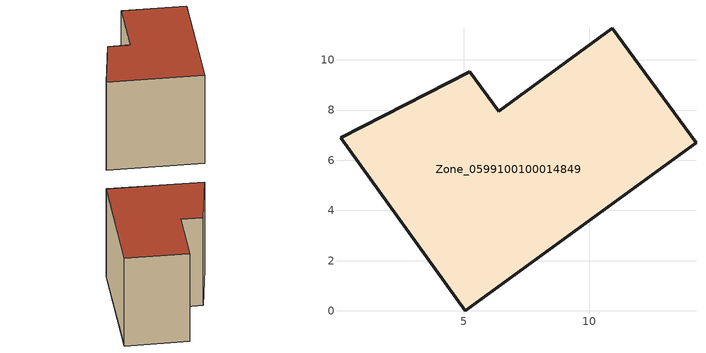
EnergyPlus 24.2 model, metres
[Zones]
Zone_0599100100014849
 floor ground (C_G): 6.4,7.96 10.91,11.26 14.25,6.71 5.06,0 0.08,6.9 5.24,9.53 z0
 wall outside (C_F): 10.91,11.26 6.4,7.96 5.24,9.53 0.08,6.9 5.06,0 14.25,6.71 10.91,11.26 z0:8.79
 roof outside (C_R): 5.24,9.53 0.08,6.9 5.06,0 14.25,6.71 10.91,11.26 6.4,7.96 z8.79
[BUILDING]
Pand.0599100100014849: North Axis=0; Terrain=City; Loads Convergence Tolerance Value=0.04; Temperature Convergence Tolerance Value=0.4; Solar Distribution=FullExterior; Maximum Number of Warmup Days=25; Minimum Number of Warmup Days=1
[Site:Location]
Rotterdam.The.Hague.AP_ZH_NLD Design_Conditions: Latitude=51.96; Longitude=4.45; Time Zone=1; Elevation=-4.5
[SITE:GROUNDTEMPERATURE:BUILDINGSURFACE]
18, 18, 18, 18, 18, 18, 18, 18, 18, 18, 18, 18
[MATERIAL] Thermal Absorptance=0.9; Solar Absorptance=0.7; Visible Absorptance=0.7
Name | Roughness | Thickness | Conductivity | Density | Specific Heat
G.TC.2015-2018 | MediumSmooth | 0.15 | 0.0428571 | 540 | 1210
F.TC.2015-2018 | Rough | 0.3 | 0.0666667 | 1920 | 840
R.TC.2015-2018 | MediumRough | 0.2 | 0.0333333 | 1500 | 1000
[CONSTRUCTION]
C_G: G.TC.2015-2018
C_F: F.TC.2015-2018
C_R: R.TC.2015-2018
[ZONE]
Zone_0599100100014849: Type=1; Multiplier=1; Ceiling Height=Autocalculate; Volume=Autocalculate; Floor Area=autocalculate; Part of Total Floor Area=Yes
[ZONEINFILTRATION:DESIGNFLOWRATE]
Infil_Zone_0599100100014849: Zone or ZoneList or Space or SpaceList=Zone_0599100100014849; Schedule=AlwaysOn; Design Flow Rate Calculation Method=Flow/Area; Flow Rate per Floor Area=0.0015; Constant Term Coefficient=1; Temperature Term Coefficient=0; Velocity Term Coefficient=0; Velocity Squared Term Coefficient=0
[HVACTEMPLATE:ZONE:IDEALLOADSAIRSYSTEM]
Zone_0599100100014849: Maximum Heating Supply Air Temperature=50; Minimum Cooling Supply Air Temperature=13; Maximum Heating Supply Air Humidity Ratio=0.0156; Minimum Cooling Supply Air Humidity Ratio=0.0077; Heating Limit=NoLimit; Cooling Limit=NoLimit; Dehumidification Control Type=ConstantSensibleHeatRatio; Cooling Sensible Heat Ratio=0.7; Dehumidification Setpoint=60; Humidification Control Type=None; Humidification Setpoint=30; Outdoor Air Method=None; Outdoor Air Flow Rate per Person=0.00944; Outdoor Air Flow Rate per Zone Floor Area=0; Outdoor Air Flow Rate per Zone=0; Demand Controlled Ventilation Type=None; Outdoor Air Economizer Type=NoEconomizer; Heat Recovery Type=None; Sensible Heat Recovery Effectiveness=0.7; Latent Heat Recovery Effectiveness=0.65
[ZONECONTROL:THERMOSTAT]
ThermostatControl_Zone_0599100100014849: Zone or ZoneList=Zone_0599100100014849; Control Type Schedule=DualSetpointControlType; Control 1=Thermostat_Zone_0599100100014849; Temperature Difference Between Cutout And Setpoint=0
[THERMOSTATSETPOINT:DUALSETPOINT]
Thermostat_Zone_0599100100014849: Heating Setpoint Temperature Schedule=HeatingSetpoint_Zone_0599100100014849; Cooling Setpoint Temperature Schedule=CoolingSetpoint_Zone_0599100100014849
[SCHEDULE:COMPACT]
HeatingSetpoint_Zone_0599100100014849: Through: 12/31, For: AllDays, Until: 24:00, 21
CoolingSetpoint_Zone_0599100100014849: Through: 12/31, For: AllDays, Until: 24:00, 24
DualSetpointControlType: Through: 12/31, For: AllDays, Until: 24:00, 4
AlwaysOn: Through: 12/31, For: AllDays, Until: 24:00, 1
